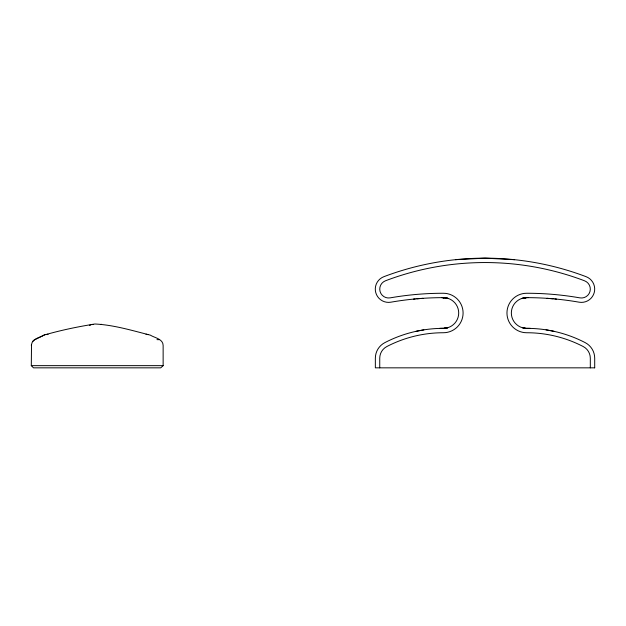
<?xml version="1.0" encoding="UTF-8"?>
<svg xmlns="http://www.w3.org/2000/svg" width="626" height="626" viewBox="0 0 626 626"><rect width="100%" height="100%" fill="white"/><g stroke="black" fill="none" stroke-linecap="round" stroke-linejoin="round"><path stroke-width="0.94" d="M31.543 344.449C32.388 338.455 40.025 337.696 44.141 335.043C60.761 330.278 77.835 326.686 94.909 324.002C113.705 324.91 132.125 330.536 150.303 335.121C154.645 337.883 163.018 338.815 163.136 345.458L163.136 365.647L160.757 367.838L33.491 367.838L31.3 365.647L31.527 344.449L31.3 345.333M32.748 341.452L33.319 340.763M33.968 340.168L44.579 334.84M444.703 328.337L444.319 328.337M92.202 324.604L93.047 324.362M89.502 325.285L90.793 324.972M416.024 331.326L423.857 329.863M443.591 328.345L444.35 328.196L443.325 328.345M526.325 297.686L522.029 298.383L526.81 297.64M47.991 334.292L46.152 334.527L47.795 334.574M442.058 328.4L442.684 328.321L439.671 328.407L442.136 328.407M455.431 259.696L485.025 258.162L514.619 259.704M527.718 297.655L528.125 297.655M413.52 299.103L415.171 298.954M416.869 298.798L422.996 298.328M526.263 328.407L530.371 328.407L526.059 328.392M31.3 365.647L163.136 365.647M156.969 339.652L159.356 339.652M442.081 297.686L441.745 297.663M547.061 298.328L553.181 298.805M554.879 298.954L556.53 299.111M148.104 334.636L146.007 334.3L146.907 334.472M546.044 329.839L554.026 331.326M442.832 297.663L443.983 297.827L443.091 297.663M101.138 324.26L101.545 324.417M590.31 367.838L590.31 358.228A13.162 13.162 0 0 0 583.221 346.546A122.594 122.594 0 0 0 526.701 332.742A19.742 19.742 0 0 1 506.958 313A19.742 19.742 0 0 1 526.701 293.258A309.095 309.095 0 0 1 579.864 297.866A8.889 8.889 0 0 0 584.543 280.792A280.769 280.769 0 0 0 385.444 280.792A8.897 8.897 0 0 0 390.131 297.866A309.635 309.635 0 0 1 443.349 293.258A19.742 19.742 0 0 1 463.091 313A19.742 19.742 0 0 1 443.349 332.742A122.594 122.594 0 0 0 386.829 346.546A13.162 13.162 0 0 0 379.739 358.228L379.739 367.838M446.111 297.976L442.394 297.663L446.815 298.046L446.111 297.976M447.136 327.852L445 328.126L445.642 328.032C443.599 328.353 449.585 327.445 447.074 327.852M444.71 328.227L445.282 328.165L444.71 328.227M524.275 297.945L524.995 297.882L524.275 297.945M47.419 334.386L46.457 334.558L47.419 334.386M523.931 327.977C519.611 327.296 527.428 328.713 524.353 328.024L525.159 328.047L523.931 327.977M447.003 298.132L448.193 298.438L447.003 298.132M594.7 367.838L375.35 367.838L375.35 358.228A17.551 17.551 0 0 1 384.81 342.657A126.984 126.984 0 0 1 443.349 328.353A15.353 15.353 0 0 0 458.702 313A15.353 15.353 0 0 0 443.349 297.647A305.245 305.245 0 0 0 390.882 302.186A13.279 13.279 0 0 1 383.887 276.684A285.159 285.159 0 0 1 586.1 276.684A13.279 13.279 0 0 1 579.105 302.186A304.705 304.705 0 0 0 526.701 297.647A15.353 15.353 0 0 0 511.348 313A15.353 15.353 0 0 0 526.701 328.353A126.976 126.976 0 0 1 585.24 342.657A17.551 17.551 0 0 1 594.7 358.228L594.7 367.838"/></g></svg>
